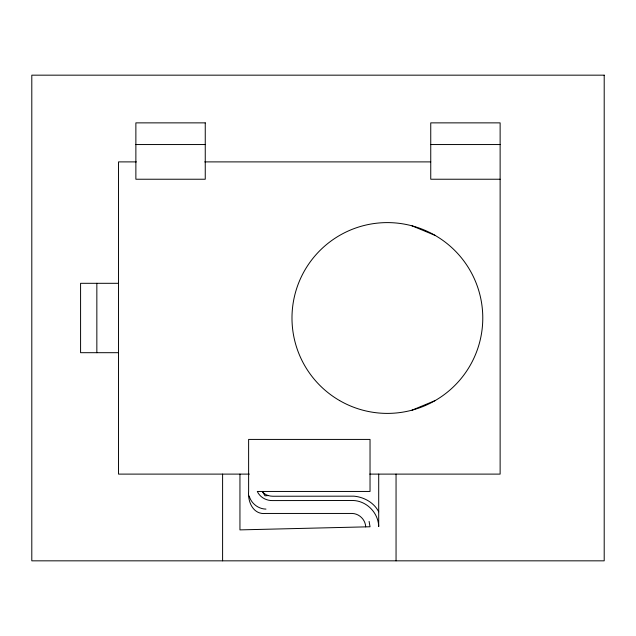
<?xml version="1.0" encoding="UTF-8"?>
<svg xmlns="http://www.w3.org/2000/svg" width="636" height="636" viewBox="0 0 636 636"><rect width="100%" height="100%" fill="white"/><g stroke="black" fill="none" stroke-linecap="round" stroke-linejoin="round"><path stroke-width="0.95" d="M378.706 474.106L378.706 526.56C378.38 513.045 367.052 501.216 353.521 500.508L272.733 500.58C266.317 500.794 260.021 497.344 257.294 491.453L370.033 491.453L370.033 439.42L248.62 439.42L248.62 491.453C247.666 501.939 253.263 514.866 265.649 513.451L352.272 513.451C359.396 513.713 365.43 519.755 365.7 526.87M412.072 410.148L435.08 400.616M267.923 495.587L264.966 495.794L262.445 491.612C264.862 495.023 269.004 496.215 273.011 496.247L353.934 496.167C364.007 497.05 374.055 502.647 378.706 511.813M135.873 144.547L205.253 144.547M430.747 144.547L500.127 144.547M136.366 161.894L118.527 161.894L118.527 474.106L249.36 474.106M204.76 161.894L430.747 161.894M500.127 179.233L430.747 179.233L430.747 122.867L500.127 122.867L500.127 474.106L369.786 474.106M118.527 283.306L80.581 283.306L80.581 352.694L118.527 352.694M265.967 509.11C258.24 508.959 251.196 503.442 249.193 495.977M412.072 225.852L435.08 235.384M369.095 521.417L370.041 526.767L239.947 529.883L239.947 474.106M396.053 474.106L396.053 560.833M222.6 474.106L222.6 560.833M96.847 283.306L96.847 352.694M604.2 75.167L31.8 75.167L31.8 560.833L604.2 560.833L604.2 75.167M205.253 122.867L135.873 122.867L135.873 179.233L205.253 179.233L205.253 122.867M339.68 400.616A95.4 95.4 0 0 0 482.78 318A95.4 95.4 0 0 0 339.68 235.384A95.4 95.4 0 0 0 339.68 400.616"/></g></svg>
